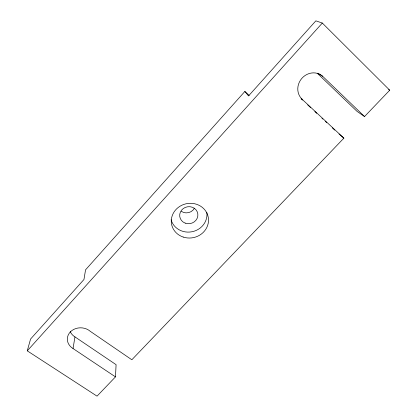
<?xml version="1.0" encoding="UTF-8"?>
<svg xmlns="http://www.w3.org/2000/svg" width="417" height="417" viewBox="0 0 417 417"><rect width="100%" height="100%" fill="white"/><g stroke="black" fill="none" stroke-linecap="round" stroke-linejoin="round"><path stroke-width="0.63" d="M249.173 95.373L244.852 91.469L85.553 269.83L83.958 279.505L30.566 339.057L27.267 350.843L97.036 396.15L115.473 376.879L116.093 364.672L74.951 336.894A12.99 11.17 2.3 0 1 70.207 331.525M115.473 376.879L73.043 348.544L74.951 336.894M27.267 350.843L322.325 23.055L389.733 90.218L364.547 116.546L357.025 111.37L317.238 73.189M301.47 98.678L343.874 138.152L131.84 359.772L90.301 331.343A13.396 11.436 2 0 0 70.509 331.744A13.396 11.436 2 0 0 73.043 348.544M322.325 23.055L315.846 20.85L248.527 95.941L244.852 91.469M388.602 89.639L389.733 90.218M318.406 73.606L322.607 76.243L364.547 116.546M339.031 133.987L343.874 138.152M301.095 98.746L302.518 100.07M307.725 104.933L310.571 107.581M314.835 111.558L316.727 113.325M321.94 118.183L322.888 119.069M325.255 121.279L326.678 122.603M332.359 127.904L334.731 130.114M302.398 99.46A15.393 14.168 -51.7 0 1 301.819 78.391A15.393 14.168 -51.7 0 1 322.607 76.243M194.442 208.161A8.762 8.204 -11.4 0 1 181.312 211.315M206.848 212.55A18.275 17.003 -11.5 0 1 192.112 231.727A18.275 17.003 -11.5 0 1 171.095 219.775M183.193 237.054A18.676 17.316 -11.5 0 0 208.292 217.465A18.676 17.316 -11.5 0 0 178.195 207.484A18.676 17.316 -11.5 0 0 183.193 237.054M185.211 223.126A9.138 8.502 -11.5 0 0 197.825 213.921A9.138 8.502 -11.5 0 0 183.303 208.526A9.138 8.502 -11.5 0 0 185.211 223.126"/></g></svg>
